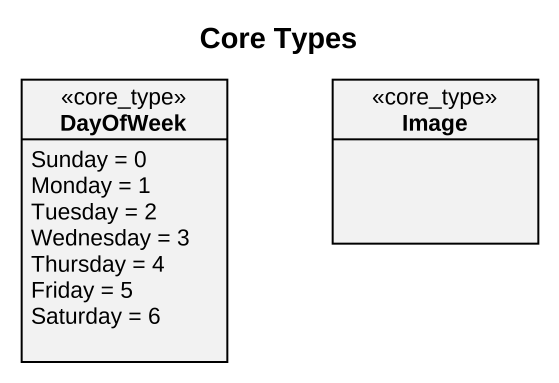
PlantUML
@startuml
title Core Types
hide circle
hide empty members
enum DayOfWeek <<core_type>> {
  Sunday = 0
  Monday = 1
  Tuesday = 2
  Wednesday = 3
  Thursday = 4
  Friday = 5
  Saturday = 6
}
class Image <<core_type>>
@enduml
